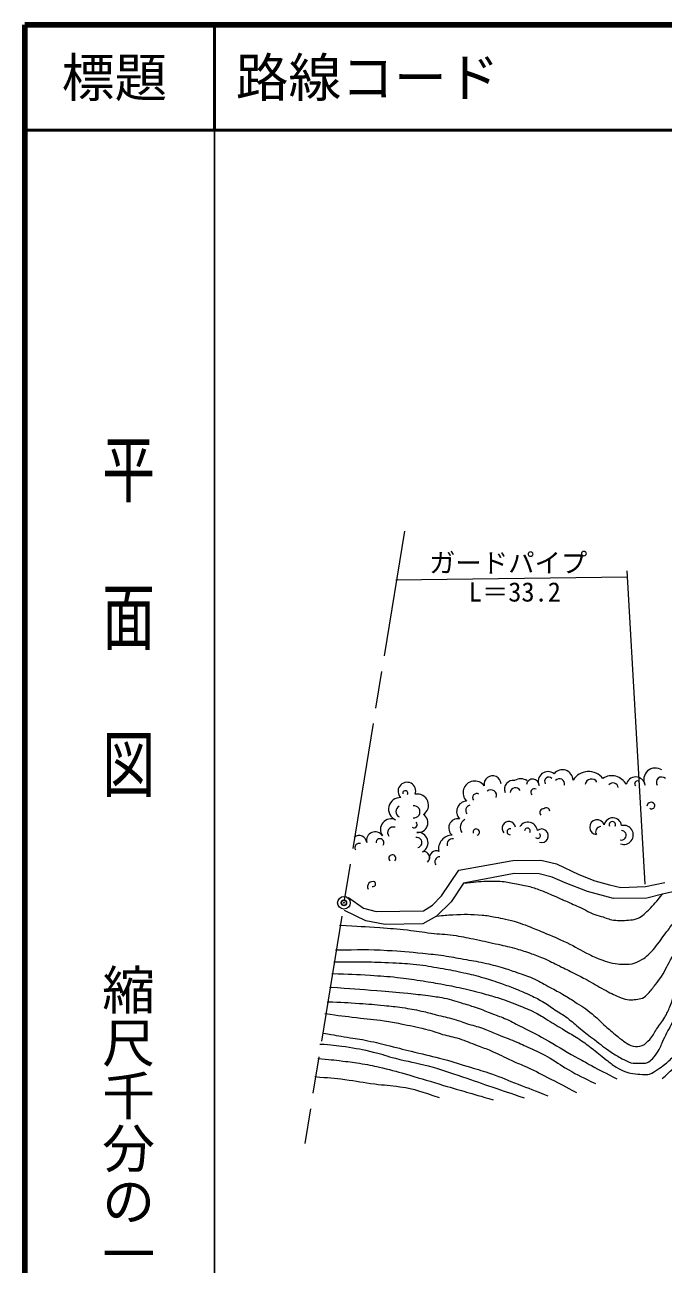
# Model space of a CAD drawing. Units: millimetres, scale not verified. Extents: x 40000 to 680000, y 20000 to 380000.
# Drawn here: x 40000 to 100531, y 262491 to 380000 of the extents above; entities that cross this region are included whole.
import ezdxf
from ezdxf.enums import TextEntityAlignment as Align

# ---------------------------------------------------------------- set-up
doc = ezdxf.new("R2010")
doc.units = ezdxf.units.MM
doc.header["$LTSCALE"] = 1000
doc.header["$PDMODE"] = 32
doc.header["$PDSIZE"] = 500
doc.linetypes.add('CHAIN', pattern=[18.5, 12, -1.5, 3.5, -1.5])
for name, color, linetype, lineweight in [('M-BGD', 7, 'Continuous', 13), ('M-BGD-EXST', 7, 'Continuous', 25), ('M-BMK', 2, 'CHAIN', 13), ('M-BMK-SRVR', 3, 'Continuous', 13), ('M-STR-HTXT', 7, 'Continuous', 13), ('M-TTL', 2, 'Continuous', 140), ('M-TTL-LINE', 7, 'Continuous', 50)]:
    doc.layers.add(name, color=color, linetype=linetype, lineweight=lineweight)
doc.layers.add('M-BGD-RSTR', color=6, linetype='Continuous')
doc.layers.add('M-TTL-TXT', color=7, linetype='Continuous')
doc.styles.add('@ＭＳ ゴシック', font='')
doc.styles.add('ＭＳ ゴシック', font='')
doc.styles.get('@ＭＳ ゴシック').set_extended_font_data('@MS Gothic')
doc.styles.get('ＭＳ ゴシック').set_extended_font_data('MS Gothic')

msp = doc.modelspace()

# ---------------------------------------------------------------- linework, layer by layer
at = {"layer": 'M-BGD'}
for points in [[(111713, 303021), (110073, 302444), (108522, 301853), (106468, 300243), (103261, 298203), (100463, 297562)], [(70679, 297246), (72100, 296260), (73327, 295935), (77789, 295980), (78646, 296541), (79503, 297413), (81144, 299851), (86286, 300767), (88931, 300797)], [(88931, 300797), (90400, 300458), (92542, 299439), (94049, 298833), (95424, 298449), (96502, 298212), (98852, 298301), (100684, 298685)], [(88768, 299496), (86404, 299526), (81587, 298610), (80419, 296837), (79045, 295492), (77730, 294753), (74154, 294694), (72351, 295049), (70312, 296014)], [(100463, 297562), (98970, 297207), (95823, 297163), (93355, 297813), (91242, 298641), (90001, 299173), (88768, 299496)]]:
    msp.add_lwpolyline(points, dxfattribs=at)
for centre, radius, start, end in [((89592, 308284), 911, 49.71204, 206.23243), ((90977, 308360), 1008, 1.54852, 142.14607), ((93461, 307442), 1754, 39.18127, 147.3767), ((99789, 308431), 1106, 56.0315, 207.82557), ((76230, 307343), 840, 339.70536, 227.36635), ((82661, 307194), 1107, 36.67425, 225.94297), ((84349, 307982), 810, 3.48216, 189.00167), ((86310, 307534), 834, 81.15224, 201.52814), ((87020, 307314), 1195, 58.51006, 119.10296), ((88167, 307881), 607, 0, 170.47272), ((89679, 308273), 395, 41.62546, 214.689), ((90693, 308026), 494, 345.22559, 140.07466), ((93728, 307899), 596, 29.87402, 172.74584), ((95658, 307271), 1529, 26.76149, 123.18429), ((95767, 307615), 506, 7.14923, 139.45228), ((97913, 307782), 908, 8.40245, 168.75702), ((98085, 308040), 265, 66.71764, 224.09778), ((100377, 308182), 501, 44.84289, 214.33337), ((75592, 305627), 1100, 86.34774, 246.86726), ((76073, 307136), 243, 333.21026, 194.10936), ((77220, 306009), 1062, 302.87858, 100.98059), ((82840, 306724), 387, 57.72623, 220.2556), ((84203, 306928), 533, 340.54368, 131.30193), ((86523, 307139), 516, 30.80507, 172.97224), ((88304, 307241), 334, 59.5242, 225.8679), ((75759, 305413), 577, 118.23122, 244.56314), ((76899, 305381), 571, 261.73283, 98.26717), ((81945, 305399), 1001, 93.08901, 223.01359), ((82307, 305508), 502, 103.10012, 218.95906), ((89171, 305321), 353, 80.88778, 225.98212), ((89453, 305435), 326, 1.62626, 133.8757), ((99377, 305893), 389, 56.04381, 178.19879), ((99431, 305960), 303, 234.36734, 57.47827), ((74722, 303703), 1012, 64.4012, 215.98766), ((76916, 304152), 296, 234.03083, 53.20047), ((77304, 304343), 918, 261.56174, 57.51372), ((81070, 303852), 876, 80.55687, 232.37843), ((82101, 303917), 819, 118.05488, 216.1303), ((85884, 303832), 635, 7.22515, 224.83403), ((87702, 303502), 903, 6.90136, 147.49011), ((94263, 303924), 705, 18.76423, 265.05822), ((95752, 303961), 844, 7.84135, 166.95352), ((95709, 304150), 303, 335.68314, 204.31686), ((73215, 302668), 816, 32.59222, 193.33533), ((74933, 303409), 533, 70.702, 221.1436), ((77253, 302460), 978, 298.61254, 94.92991), ((82811, 303451), 305, 286.28557, 197.56946), ((86003, 303491), 283, 72.8068, 271.66287), ((87659, 303571), 266, 322.70258, 176.84771), ((88626, 303131), 267, 220.42608, 49.57392), ((89004, 303113), 641, 251.43169, 129.178), ((94619, 303483), 493, 91.81997, 212.03506), ((96570, 303152), 446, 256.05573, 90.90467), ((96791, 303195), 904, 250.43307, 102.93137), ((71708, 302416), 716, 5.14072, 130.46342), ((71731, 301962), 432, 74.96957, 205.41929), ((73676, 302452), 376, 323.55325, 183.43802), ((77178, 302469), 476, 281.02493, 103.376), ((80506, 301881), 1277, 88.67924, 191.52509), ((80573, 302300), 535, 83.26399, 195.88385), ((74844, 300974), 330, 316.43532, 229.92434), ((77825, 301054), 556, 308.81138, 100.7389), ((79007, 301027), 647, 67.59878, 188.65078), ((79362, 300639), 484, 90.9342, 217.42382), ((72994, 298275), 497, 68.65033, 205.75486), ((73019, 298546), 246, 253.41266, 50.7928)]:
    msp.add_arc(centre, radius, start, end, dxfattribs=at)
for points, knots in [([(97589, 290956), (98026, 291124), (98179, 291171), (98517, 291384), (98755, 291533), (98885, 291625), (99095, 291811), (99365, 292050), (99492, 292212), (99723, 292489), (100162, 293017), (100362, 293349), (100778, 293896), (101087, 294302), (101247, 294540), (101582, 294926), (102113, 295539), (102483, 295816), (103039, 296408), (103576, 296980), (103865, 297312), (104395, 297890), (105335, 298915), (105631, 299235), (106807, 300509)], [0, 0, 0, 0, 1, 1, 1, 2, 2, 2, 3, 3, 3, 4, 4, 4, 5, 5, 5, 6, 6, 6, 7, 7, 7, 8, 8, 8, 8]), ([(81587, 298610), (82657, 298730), (82961, 298780), (83846, 298802), (84331, 298815), (84604, 298835), (85087, 298802), (85619, 298766), (85908, 298674), (86432, 298581), (86941, 298490), (87231, 298456), (87732, 298329), (88186, 298215), (88431, 298120), (88870, 297960), (89482, 297736), (89808, 297567), (90407, 297310), (90801, 297140), (91020, 297041), (91412, 296867), (92014, 296599), (92354, 296456), (92949, 296172), (93305, 296002), (93484, 295863), (93850, 295714), (94158, 295588), (94344, 295558), (94663, 295463), (95118, 295326), (95360, 295188), (95830, 295123), (96373, 295047), (96687, 295068), (97234, 295110), (97525, 295132), (97694, 295141), (97972, 295228), (98229, 295308), (98357, 295401), (98578, 295553), (98821, 295719), (98915, 295864), (99125, 296070), (99684, 296618), (99846, 296837), (100463, 297562)], [0, 0, 0, 0, 1, 1, 1, 2, 2, 2, 3, 3, 3, 4, 4, 4, 5, 5, 5, 6, 6, 6, 7, 7, 7, 8, 8, 8, 9, 9, 9, 10, 10, 10, 11, 11, 11, 12, 12, 12, 13, 13, 13, 14, 14, 14, 15, 15, 15, 16, 16, 16, 16]), ([(79045, 295492), (79769, 295578), (79980, 295591), (80581, 295625), (81664, 295688), (82277, 295678), (83359, 295596), (83853, 295558), (84126, 295491), (84615, 295404), (84991, 295336), (85202, 295297), (85575, 295212), (86012, 295111), (86255, 295047), (86683, 294916), (87094, 294791), (87318, 294702), (87718, 294547), (88282, 294328), (88594, 294192), (89151, 293956), (90032, 293582), (90536, 293396), (91397, 292980), (92227, 292580), (92651, 292274), (93481, 291872), (93983, 291628), (94269, 291497), (94796, 291311), (95147, 291186), (95348, 291125), (95712, 291045), (96428, 290887), (96735, 290932), (97589, 290956)], [0, 0, 0, 0, 1, 1, 1, 2, 2, 2, 3, 3, 3, 4, 4, 4, 5, 5, 5, 6, 6, 6, 7, 7, 7, 8, 8, 8, 9, 9, 9, 10, 10, 10, 11, 11, 11, 12, 12, 12, 12]), ([(69854, 294620), (71692, 294536), (72175, 294520), (73659, 294408), (74680, 294332), (75254, 294298), (76272, 294182), (77157, 294082), (77647, 293984), (78532, 293881), (79345, 293787), (79807, 293793), (80617, 293680), (81378, 293574), (81798, 293478), (82552, 293328), (83369, 293166), (83824, 293061), (84637, 292876), (85345, 292716), (85746, 292645), (86445, 292449), (87001, 292293), (87307, 292187), (87852, 291997), (88377, 291813), (88672, 291713), (89183, 291495), (89785, 291237), (90103, 291052), (90691, 290766), (91251, 290493), (91567, 290345), (92122, 290063), (92666, 289786), (92968, 289626), (93504, 289334), (94137, 288990), (94473, 288764), (95112, 288430), (95660, 288143), (95964, 287969), (96544, 287752), (96838, 287641), (97010, 287587), (97322, 287551), (97567, 287522), (97707, 287566), (97950, 287601), (98189, 287635), (98332, 287632), (98553, 287726), (98804, 287834), (98912, 287962), (99106, 288154), (99409, 288453), (99523, 288671), (99784, 289008), (100012, 289301), (100163, 289448), (100362, 289761), (100799, 290451), (100946, 290895), (101367, 291595), (101642, 292052), (101736, 292205), (102095, 292751)], [0, 0, 0, 0, 1, 1, 1, 2, 2, 2, 3, 3, 3, 4, 4, 4, 5, 5, 5, 6, 6, 6, 7, 7, 7, 8, 8, 8, 9, 9, 9, 10, 10, 10, 11, 11, 11, 12, 12, 12, 13, 13, 13, 14, 14, 14, 15, 15, 15, 16, 16, 16, 17, 17, 17, 18, 18, 18, 19, 19, 19, 20, 20, 20, 21, 21, 21, 22, 22, 22, 22]), ([(69471, 292289), (71801, 292324), (72455, 292354), (74362, 292248), (75680, 292175), (76416, 292103), (77729, 291972), (78505, 291894), (78941, 291860), (79713, 291746), (80452, 291637), (80862, 291550), (81597, 291419), (82353, 291285), (82782, 291235), (83531, 291067), (84214, 290915), (84593, 290813), (85265, 290615), (85809, 290455), (86110, 290349), (86646, 290163), (87239, 289958), (87580, 289865), (88153, 289611), (88751, 289345), (89059, 289141), (89636, 288832), (90158, 288552), (90454, 288400), (90967, 288103), (91436, 287832), (91694, 287671), (92148, 287375), (92809, 286944), (93189, 286712), (93806, 286219), (94267, 285851), (94472, 285584), (94911, 285189), (95315, 284826), (95545, 284628), (95966, 284285), (96329, 283989), (96527, 283811), (96920, 283557), (97200, 283375), (97346, 283214), (97674, 283155), (98004, 283095), (98214, 283113), (98528, 283230), (98868, 283357), (99007, 283544), (99257, 283808), (99572, 284142), (99652, 284407), (99910, 284787), (100211, 285231), (100422, 285453), (100689, 285918), (100900, 286287), (101001, 286505), (101166, 286898), (101356, 287349), (101398, 287628), (101593, 288078), (101815, 288589), (101985, 288854), (102221, 289359), (102547, 290056), (102639, 290294), (103000, 291168)], [0, 0, 0, 0, 1, 1, 1, 2, 2, 2, 3, 3, 3, 4, 4, 4, 5, 5, 5, 6, 6, 6, 7, 7, 7, 8, 8, 8, 9, 9, 9, 10, 10, 10, 11, 11, 11, 12, 12, 12, 13, 13, 13, 14, 14, 14, 15, 15, 15, 16, 16, 16, 17, 17, 17, 18, 18, 18, 19, 19, 19, 20, 20, 20, 21, 21, 21, 22, 22, 22, 23, 23, 23, 24, 24, 24, 24]), ([(69286, 291160), (71976, 291159), (72704, 291188), (74890, 291067), (75774, 291019), (76272, 291025), (77151, 290917), (78028, 290809), (78516, 290717), (79386, 290565), (80154, 290431), (80585, 290357), (81346, 290188), (82106, 290020), (82532, 289925), (83280, 289711), (83963, 289516), (84341, 289388), (85013, 289158), (85527, 288983), (85814, 288879), (86320, 288681), (86905, 288452), (87232, 288318), (87802, 288053), (88311, 287817), (88598, 287684), (89083, 287400), (89560, 287121), (89802, 286925), (90264, 286621), (90725, 286317), (91001, 286173), (91444, 285842), (91947, 285468), (92187, 285206), (92675, 284813), (93187, 284399), (93483, 284180), (94007, 283783), (94621, 283317), (94949, 283032), (95589, 282602), (95987, 282335), (96221, 282200), (96644, 281974), (96958, 281806), (97130, 281690), (97473, 281597), (97777, 281515), (97962, 281544), (98277, 281547), (98573, 281550), (98757, 281508), (99031, 281622), (99244, 281711), (99343, 281811), (99508, 281974), (99762, 282225), (99868, 282401), (100061, 282702), (100311, 283095), (100357, 283365), (100563, 283783), (100881, 284428), (101081, 284779), (101417, 285415), (101660, 285878), (101796, 286137), (102045, 286596), (102296, 287060), (102430, 287323), (102698, 287777), (102930, 288168), (103072, 288380), (103326, 288756), (103687, 289292), (103825, 289461), (104306, 290088)], [0, 0, 0, 0, 1, 1, 1, 2, 2, 2, 3, 3, 3, 4, 4, 4, 5, 5, 5, 6, 6, 6, 7, 7, 7, 8, 8, 8, 9, 9, 9, 10, 10, 10, 11, 11, 11, 12, 12, 12, 13, 13, 13, 14, 14, 14, 15, 15, 15, 16, 16, 16, 17, 17, 17, 18, 18, 18, 19, 19, 19, 20, 20, 20, 21, 21, 21, 22, 22, 22, 23, 23, 23, 24, 24, 24, 25, 25, 25, 26, 26, 26, 26]), ([(69103, 290043), (70864, 289988), (71330, 289980), (72755, 289887), (73756, 289821), (74319, 289798), (75317, 289686), (76173, 289590), (76651, 289515), (77502, 289384), (78269, 289267), (78699, 289199), (79462, 289058), (80240, 288914), (80675, 288829), (81446, 288656), (82275, 288470), (82736, 288349), (83556, 288128), (84129, 287974), (84450, 287885), (85013, 287701), (85710, 287474), (86091, 287320), (86772, 287048), (87396, 286799), (87754, 286672), (88354, 286370), (88854, 286119), (89106, 285929), (89585, 285642), (90216, 285263), (90564, 285042), (91193, 284662), (91683, 284366), (91971, 284222), (92449, 283908), (92954, 283576), (93222, 283367), (93705, 283004), (94275, 282576), (94573, 282309), (95137, 281873), (95497, 281595), (95682, 281415), (96066, 281170), (96370, 280977), (96558, 280894), (96895, 280768), (97181, 280662), (97348, 280615), (97649, 280567), (98009, 280510), (98214, 280496), (98578, 280492), (98834, 280489), (98988, 280441), (99232, 280517), (99555, 280618), (99702, 280759), (99985, 280944), (100268, 281129), (100428, 281231), (100689, 281446), (101084, 281774), (101301, 281968), (101643, 282351), (101969, 282715), (102128, 282939), (102422, 283330), (102773, 283798), (102880, 283965), (103276, 284561)], [0, 0, 0, 0, 1, 1, 1, 2, 2, 2, 3, 3, 3, 4, 4, 4, 5, 5, 5, 6, 6, 6, 7, 7, 7, 8, 8, 8, 9, 9, 9, 10, 10, 10, 11, 11, 11, 12, 12, 12, 13, 13, 13, 14, 14, 14, 15, 15, 15, 16, 16, 16, 17, 17, 17, 18, 18, 18, 19, 19, 19, 20, 20, 20, 21, 21, 21, 22, 22, 22, 23, 23, 23, 24, 24, 24, 24]), ([(68893, 288763), (71074, 288609), (71630, 288573), (73383, 288430), (74531, 288336), (75176, 288298), (76322, 288179), (77078, 288100), (77502, 288054), (78256, 287953), (78846, 287873), (79180, 287846), (79763, 287726), (80472, 287582), (80853, 287432), (81547, 287224), (82070, 287068), (82362, 286976), (82878, 286797), (83453, 286598), (83768, 286464), (84335, 286244), (84857, 286043), (85157, 285947), (85667, 285717), (86267, 285446), (86588, 285264), (87174, 284963), (88001, 284538), (88469, 284306), (89284, 283858), (90447, 283218), (91065, 282800), (92223, 282150), (92809, 281821), (93139, 281640), (93730, 281321), (94665, 280816), (94970, 280664), (96142, 280065)], [0, 0, 0, 0, 1, 1, 1, 2, 2, 2, 3, 3, 3, 4, 4, 4, 5, 5, 5, 6, 6, 6, 7, 7, 7, 8, 8, 8, 9, 9, 9, 10, 10, 10, 11, 11, 11, 12, 12, 12, 13, 13, 13, 13]), ([(68665, 287378), (70141, 287321), (70531, 287310), (71725, 287224), (72638, 287158), (73150, 287116), (74061, 287023), (74739, 286954), (75119, 286918), (75794, 286822), (76515, 286720), (76916, 286647), (77628, 286496), (78173, 286380), (78470, 286281), (79010, 286144), (79667, 285977), (80041, 285904), (80693, 285717), (81239, 285560), (81533, 285437), (82074, 285265), (82672, 285074), (83017, 284999), (83607, 284787), (84107, 284608), (84370, 284461), (84863, 284260), (85479, 284009), (85832, 283889), (86445, 283632), (87020, 283391), (87338, 283245), (87902, 282979), (88545, 282676), (88915, 282523), (89535, 282175), (90330, 281728), (90729, 281399), (91520, 280944), (92505, 280377), (92861, 280214), (94107, 279613)], [0, 0, 0, 0, 1, 1, 1, 2, 2, 2, 3, 3, 3, 4, 4, 4, 5, 5, 5, 6, 6, 6, 7, 7, 7, 8, 8, 8, 9, 9, 9, 10, 10, 10, 11, 11, 11, 12, 12, 12, 13, 13, 13, 14, 14, 14, 14]), ([(68448, 286259), (69902, 286062), (70275, 286010), (71448, 285868), (72478, 285743), (73060, 285713), (74086, 285566), (74698, 285478), (75037, 285406), (75644, 285290), (76560, 285114), (77076, 285019), (77980, 284787), (78626, 284622), (78971, 284467), (79613, 284285), (80217, 284113), (80570, 284069), (81170, 283883), (81861, 283669), (82227, 283487), (82903, 283230), (83414, 283036), (83706, 282940), (84210, 282728), (84990, 282399), (85396, 282144), (86169, 281798), (86735, 281545), (87064, 281430), (87626, 281170), (88522, 280755), (89008, 280490), (89887, 280040), (90844, 279550), (91147, 279387), (92323, 278759)], [0, 0, 0, 0, 1, 1, 1, 2, 2, 2, 3, 3, 3, 4, 4, 4, 5, 5, 5, 6, 6, 6, 7, 7, 7, 8, 8, 8, 9, 9, 9, 10, 10, 10, 11, 11, 11, 12, 12, 12, 12]), ([(68334, 284385), (69423, 284201), (69696, 284155), (70569, 284009), (71334, 283881), (71768, 283837), (72529, 283682), (73350, 283515), (73800, 283377), (74614, 283180), (75536, 282956), (76053, 282829), (76975, 282602), (78045, 282339), (78650, 282214), (79713, 281924), (80710, 281652), (81262, 281473), (82250, 281170), (83028, 280932), (83467, 280810), (84235, 280542), (85238, 280192), (85782, 279948), (86772, 279562), (87872, 279134), (88217, 278998), (89585, 278457)], [0, 0, 0, 0, 1, 1, 1, 2, 2, 2, 3, 3, 3, 4, 4, 4, 5, 5, 5, 6, 6, 6, 7, 7, 7, 8, 8, 8, 9, 9, 9, 9]), ([(100437, 280090), (100865, 280461), (100984, 280568), (101317, 280894), (101729, 281297), (101946, 281537), (102321, 281974), (102717, 282436), (102907, 282721), (103276, 283205), (103684, 283740), (103811, 283914), (104306, 284586)], [0, 0, 0, 0, 1, 1, 1, 2, 2, 2, 3, 3, 3, 4, 4, 4, 4]), ([(67979, 283366), (69129, 283284), (69458, 283256), (70398, 283122), (71441, 282973), (72020, 282848), (73046, 282609), (73874, 282417), (74316, 282224), (75139, 282012), (76349, 281699), (77051, 281619), (78256, 281286), (79537, 280931), (80239, 280676), (81502, 280261), (82624, 279891), (83245, 279662), (84363, 279279), (85530, 278878), (85895, 278753), (87352, 278254)], [0, 0, 0, 0, 1, 1, 1, 2, 2, 2, 3, 3, 3, 4, 4, 4, 5, 5, 5, 6, 6, 6, 7, 7, 7, 7]), ([(67771, 282005), (68916, 281897), (69218, 281872), (70142, 281755), (70861, 281665), (71265, 281620), (71979, 281499), (72733, 281371), (73156, 281293), (73900, 281115), (74892, 280878), (75440, 280713), (76420, 280432), (77708, 280061), (78423, 279830), (79708, 279449), (81540, 278907), (82119, 278742), (84406, 278083)], [0, 0, 0, 0, 1, 1, 1, 2, 2, 2, 3, 3, 3, 4, 4, 4, 5, 5, 5, 6, 6, 6, 6]), ([(67506, 280272), (68873, 280169), (69246, 280141), (70356, 280005), (71461, 279869), (72070, 279717), (73174, 279577), (74106, 279460), (74638, 279471), (75566, 279321), (77052, 279081), (77584, 278860), (79281, 278296)], [0, 0, 0, 0, 1, 1, 1, 2, 2, 2, 3, 3, 3, 4, 4, 4, 4])]:
    msp.add_open_spline(points, degree=3, knots=knots, dxfattribs=at)
at = {"layer": 'M-BGD-EXST'}
msp.add_line((58000, 370000), (58000, 20000), dxfattribs=at)
at = {"layer": 'M-BGD-RSTR'}
msp.add_point((70258, 296755), dxfattribs=at)
at = {"layer": 'M-BMK'}
msp.add_line((75994, 332003), (66545, 273937), dxfattribs=at)
at = {"layer": 'M-BMK-SRVR'}
msp.add_circle((70258, 296755), 600, dxfattribs=at)
msp.add_point((70258, 296755), dxfattribs=at)
at = {"layer": 'M-STR-HTXT'}
for p, q in [((97088, 328233), (98798, 298520)), ((75194, 327383), (97121, 327665))]:
    msp.add_line(p, q, dxfattribs=at)
at = {"layer": 'M-TTL'}
for p, q in [((40000, 380000), (40000, 20000)), ((680000, 380000), (40000, 380000))]:
    msp.add_line(p, q, dxfattribs=at)
at = {"layer": 'M-TTL-LINE'}
for p, q in [((58000, 380000), (58000, 370000)), ((40000, 370000), (680000, 370000))]:
    msp.add_line(p, q, dxfattribs=at)

# ---------------------------------------------------------------- texts
at = {"layer": 'M-BGD-EXST', "style": '@ＭＳ ゴシック', "width": 1.4}
msp.add_text('平  面  図', height=3666, rotation=270, dxfattribs=at).set_placement((49777, 306475), align=Align.MIDDLE_RIGHT)
at = {"layer": 'M-BGD-EXST', "style": '@ＭＳ ゴシック'}
msp.add_text('縮尺千分の一', height=3666, rotation=270, dxfattribs=at).set_placement((49777, 261030), align=Align.MIDDLE_RIGHT)
at = {"layer": 'M-STR-HTXT', "style": 'ＭＳ ゴシック'}
for s, p in [('ガードパイプ', (85833, 327520)), ('L＝33.2', (86461, 324765))]:
    msp.add_text(s, height=1833, dxfattribs=at).set_placement(p, align=Align.BOTTOM_CENTER)
at = {"layer": 'M-TTL-TXT', "style": 'ＭＳ ゴシック'}
msp.add_text('標題', height=3666, dxfattribs=at).set_placement((48500, 375000), align=Align.MIDDLE_CENTER)
msp.add_text('路線コード', height=3666, dxfattribs=at).set_placement((60000, 375000), align=Align.MIDDLE_LEFT)

doc.saveas('drawing.dxf')
